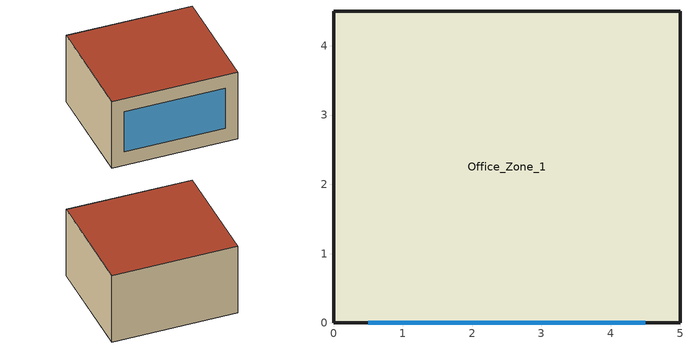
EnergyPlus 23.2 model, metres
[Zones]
Office_Zone_1
 floor ground (Int_Floor): 0,0 0,4.5 5,4.5 5,0 z0
 wall outside (Ext_Wall): 0,0 5,0 5,4.5 0,4.5 0,0 z0:3
 window (Simple_Window_Const): 0.5,0 4.5,0 z0.6:2.4
 roof outside (Ext_Roof): 5,0 5,4.5 0,4.5 0,0 z3
[Building]
Archetype_Office: North Axis {deg}=0; Terrain=City; Loads Convergence Tolerance Value {W}=0.001; Temperature Convergence Tolerance Value {deltaC}=0.01; Solar Distribution=FullExterior; Maximum Number of Warmup Days=100; Minimum Number of Warmup Days=6
[Material] Thermal Absorptance=0.9
Name | Roughness | Thickness {m} | Conductivity {W/m-K} | Density {kg/m3} | Specific Heat {J/kg-K} | Solar Absorptance | Visible Absorptance
Concrete_200mm | MediumRough | 0.2 | 1.4 | 2100 | 840 | 0.7 | 0.7
Insulation_EPS | MediumSmooth | 0.08 | 0.04 | 25 | 1400 | 0.7 | 0.7
Plaster_15mm | Smooth | 0.015 | 0.7 | 1400 | 840 | 0.5 | 0.5
[Construction]
Ext_Wall: Plaster_15mm, Insulation_EPS, Concrete_200mm, Plaster_15mm
Int_Floor: Concrete_200mm
Ext_Roof: Plaster_15mm, Insulation_EPS, Concrete_200mm
Simple_Window_Const: Simple_Window
[WindowMaterial:SimpleGlazingSystem]
Simple_Window: U-Factor {W/m2-K}=2; Solar Heat Gain Coefficient=0.4
[Zone]
Office_Zone_1: Type=1; Multiplier=1; Ceiling Height {m}=autocalculate; Volume {m3}=67.5
[People]
Office_Zone_1_People: Zone or ZoneList or Space or SpaceList=Office_Zone_1; Number of People Schedule=Office Occupancy; Number of People Calculation Method=People/Area; People per Zone Floor Area {person/m2}=0.05; Fraction Radiant=0.3; Sensible Heat Fraction=autocalculate; Activity Level Schedule=Activity Level Schedule
[Lights]
Office_Zone_1_Lights: Zone or ZoneList or Space or SpaceList=Office_Zone_1; Schedule=Office Occupancy; Design Level Calculation Method=Watts/Area; Watts per Floor Area {W/m2}=10; Return Air Fraction=0; Fraction Radiant=0.72; Fraction Visible=0.18; Fraction Replaceable=1
[ElectricEquipment]
Office_Zone_1_Equipment: Zone or ZoneList or Space or SpaceList=Office_Zone_1; Schedule=Office Occupancy; Design Level Calculation Method=Watts/Area; Watts per Floor Area {W/m2}=12; Fraction Latent=0; Fraction Radiant=0.5; Fraction Lost=0
[ZoneInfiltration:DesignFlowRate]
Office_Zone_1_Infiltration: Zone or ZoneList or Space or SpaceList=Office_Zone_1; Schedule=Always On; Design Flow Rate Calculation Method=AirChanges/Hour; Air Changes per Hour {1/hr}=0.5
[ZoneControl:Thermostat]
Office_Zone_1 Thermostat: Zone or ZoneList=Office_Zone_1; Control Type Schedule=HVACTemplate-Always 4; Control=Office_Zone_1 Dual SP
[ThermostatSetpoint:DualSetpoint]
Office_Zone_1 Dual SP: Heating Setpoint Temperature Schedule=Heating Setpoint Schedule; Cooling Setpoint Temperature Schedule=Cooling Setpoint Schedule
[Zone equipment]
Office_Zone_1: Office_Zone_1 Ideal Loads
[ZoneHVAC:IdealLoadsAirSystem]
Office_Zone_1 Ideal Loads: Availability Schedule=Always On; Maximum Heating Supply Air Temperature [C]=50; Minimum Cooling Supply Air Temperature [C]=13; Maximum Heating Supply Air Humidity Ratio=0.0156; Minimum Cooling Supply Air Humidity Ratio=0.0077; Heating Limit=LimitCapacity; Maximum Sensible Heating Capacity {W}=2000; Cooling Limit=LimitCapacity; Maximum Total Cooling Capacity {W}=2000; Dehumidification Control Type=ConstantSensibleHeatRatio; Cooling Sensible Heat Ratio=0.7; Humidification Control Type=None; Demand Controlled Ventilation Type=None; Outdoor Air Economizer Type=NoEconomizer; Heat Recovery Type=None; Sensible Heat Recovery Effectiveness=0.7; Latent Heat Recovery Effectiveness=0.65
[Schedule:Compact]
Always On: Through: 12/31, For: AllDays, Until: 24:00, 1
HVACTemplate-Always 4: Through: 12/31, For: AllDays, Until: 24:00, 4
Heating Setpoint Schedule: Through: 12/31, For: Weekdays, Until: 7:00, 18, Until: 20:00, 23, Until: 24:00, 18, For: AllOtherDays, Until: 24:00, 18
Cooling Setpoint Schedule: Through: 12/31, For: Weekdays, Until: 7:00, 30, Until: 20:00, 25, Until: 24:00, 30, For: AllOtherDays, Until: 24:00, 30
Office Occupancy: Through: 12/31, For: Weekdays, Until: 7:00, 0, Until: 8:00, 0.1, Until: 9:00, 0.9, Until: 17:00, 1, Until: 18:00, 0.8, Until: 20:00, 0.3, Until: 21:00, 0.1, Until: 24:00, 0, For: AllOtherDays, Until: 24:00, 0
Activity Level Schedule: Through: 12/31, For: AllDays, Until: 24:00, 120
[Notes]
--- Global Geometry Rules ---
ZONE: Office_Zone_1
